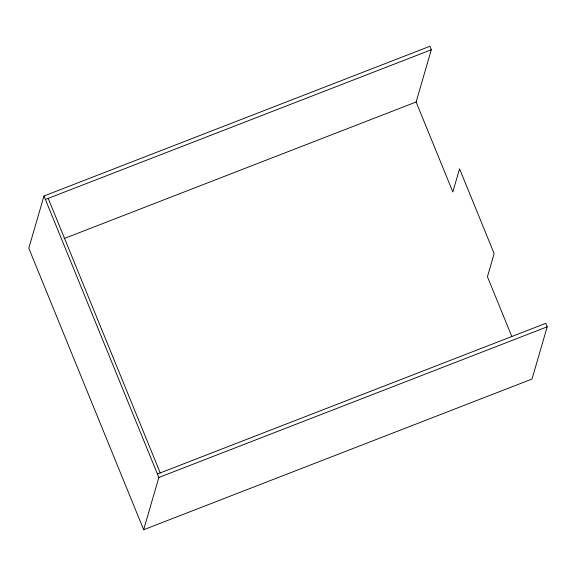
<?xml version="1.0" encoding="UTF-8"?>
<svg xmlns="http://www.w3.org/2000/svg" width="576" height="576" viewBox="0 0 576 576"><rect width="100%" height="100%" fill="white"/><g stroke="black" fill="none" stroke-linecap="round" stroke-linejoin="round"><path stroke-width="0.86" d="M511.862 336.622L487.433 276.754L494.158 253.606L459.554 168.811L452.83 191.959L416.124 101.988L431.302 49.752L429.883 46.274L43.978 195.991L28.8 248.234L143.662 529.726L532.022 379.051L547.2 326.808L545.782 323.338L157.421 474.012M143.662 529.726L158.839 477.482L43.978 195.991M45.396 199.469L431.302 49.752M64.044 238.586L416.124 101.988M158.839 477.482L547.2 326.808M48.204 198.382L160.229 472.918"/></g></svg>
